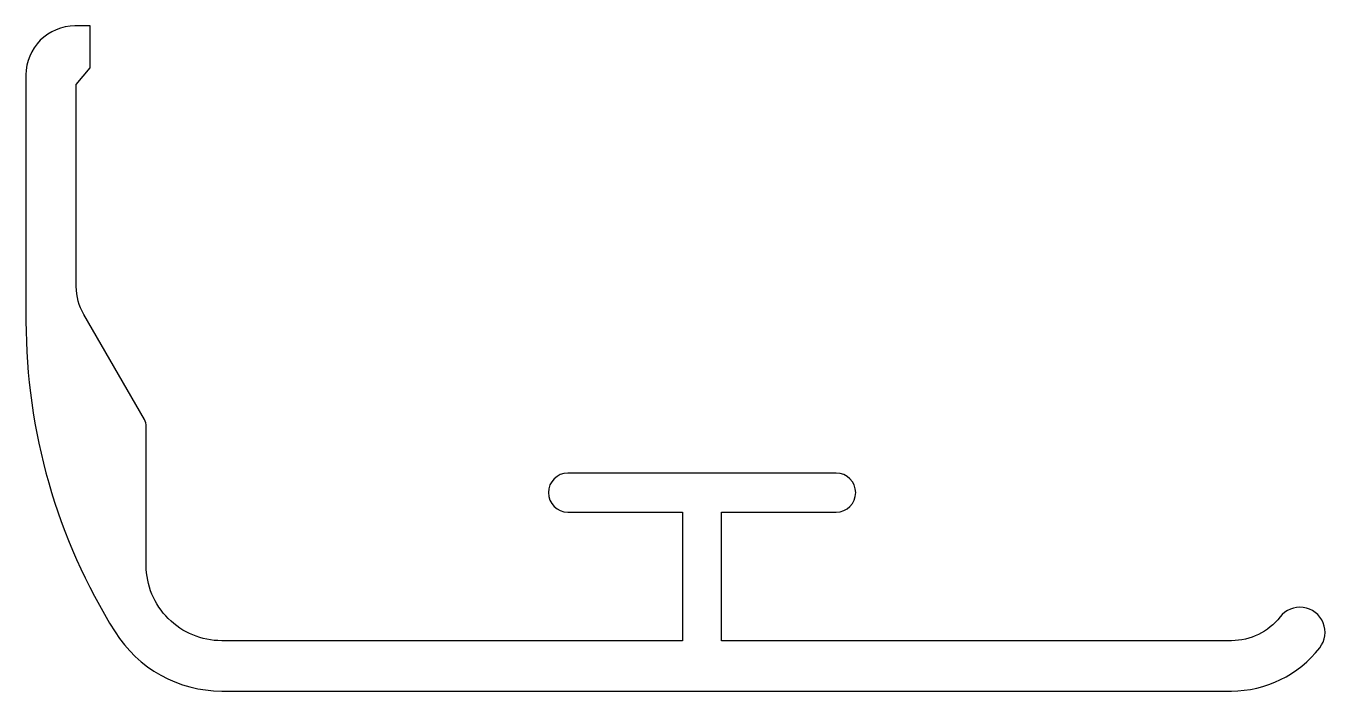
# Model space of a CAD drawing. Extents: x 458.7 to 505.2, y 236.2 to 260.
import ezdxf

# ---------------------------------------------------------------- set-up
doc = ezdxf.new("R2010")
doc.units = 0
doc.layers.add('ANA', color=220, linetype='CONTINUOUS')

msp = doc.modelspace()

# ---------------------------------------------------------------- linework, layer by layer
at = {"layer": 'ANA', "color": 0}
msp.add_lwpolyline([(504.974, 237.747, 1), (503.552, 238.85, -0.231789), (501.814, 237.999), (483.563, 237.999), (483.563, 242.599), (487.663, 242.599, 1), (487.663, 243.999), (478.063, 243.999, 1), (478.063, 242.599), (482.163, 242.599), (482.163, 237.999), (465.668, 237.999, -0.414214), (462.968, 240.699), (462.968, 245.665, 0.131652), (462.901, 245.915), (460.731, 249.673, -0.131652), (460.463, 250.673), (460.463, 257.903), (460.963, 258.499), (460.963, 259.999), (460.413, 259.999, 0.414214), (458.663, 258.249), (458.663, 249.439, 0.140474), (461.851, 238.315, 0.258687), (465.668, 236.199), (501.814, 236.199, 0.231789)], format="xyb", close=True, dxfattribs=at)

doc.saveas('drawing.dxf')
